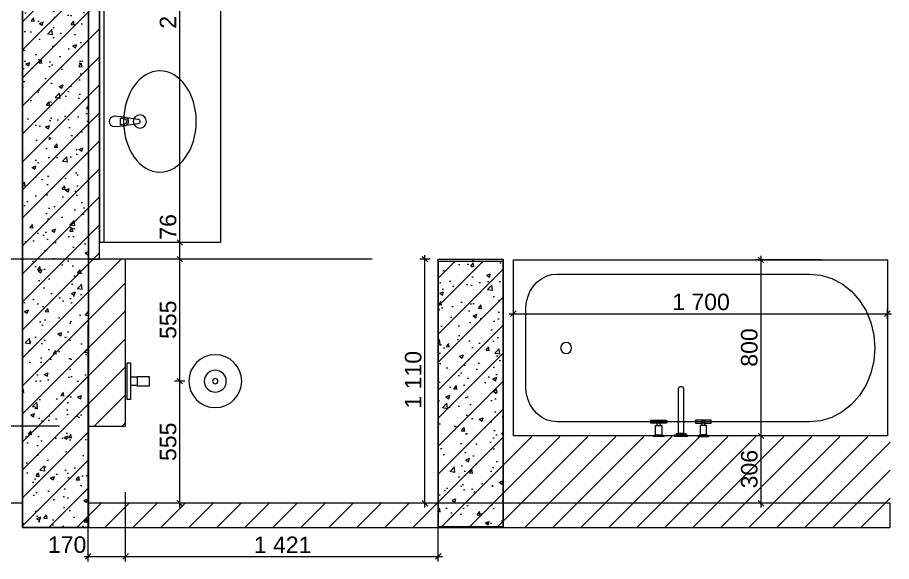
# Model space of a CAD drawing. Header units: millimetres. Extents: x 2336463 to 2579121, y 595385 to 778077.
# Drawn here: x 2538394 to 2542367, y 616029 to 618503 of the extents above; entities that cross this region are included whole.
import ezdxf

# ---------------------------------------------------------------- set-up
doc = ezdxf.new("R2010")
doc.units = ezdxf.units.MM
doc.header["$MEASUREMENT"] = 0
for name, color, linetype in [('+ план экспозиций', 7, 'Continuous'), ('+возводимые стены', 7, 'Continuous'), ('Интерьер - Мебель', 7, 'Continuous'), ('сит план', 7, 'Continuous')]:
    doc.layers.add(name, color=color, linetype=linetype)
for name, color, linetype, lineweight, true_color in [('+ план экспозиций_Ном._пера__242', 7, 'Continuous', 13, 0x1b55b5), ('+возводимые стены_Ном._пера__169', 7, 'Continuous', 5, 0x68b353), ('+возводимые стены_Ном._пера__242', 7, 'Continuous', 13, 0x1b55b5), ('Интерьер - Мебель_Ном._пера__242', 7, 'Continuous', 13, 0x1b55b5), ('сит план_Ном._пера__87', 7, 'Continuous', 20, 0x6a6a6a)]:
    doc.layers.add(name, color=color, linetype=linetype, lineweight=lineweight, true_color=true_color)
for name, color, linetype, lineweight in [('+возводимые стены_Ном._пера__1', 7, 'Continuous', 13), ('+возводимые стены_Ном._пера__101', 252, 'Continuous', 5), ('1 Планировка_Ном._пера__1', 7, 'Continuous', 13), ('Интерьер - Мебель_Ном._пера__1', 7, 'Continuous', 13), ('сит план_Ном._пера__1', 7, 'Continuous', 13)]:
    doc.layers.add(name, color=color, linetype=linetype, lineweight=lineweight)
doc.styles.add('СГЕНЕРИР_СТИЛЬ_1', font='arial.ttf')
doc.dimstyles.new('СГЕНЕРИР_СТИЛЬ__1', dxfattribs={"dimtxt": 75, "dimasz": 23.75, "dimexe": 0.18, "dimexo": 300, "dimgap": 0, "dimtad": 1, "dimtih": 1, "dimtoh": 1, "dimdec": 0, "dimzin": 0, "dimdsep": 46, "dimtxsty": 'СГЕНЕРИР_СТИЛЬ_1', "dimblk": 'ARROWHEAD_6', "dimblk1": 'ARROWHEAD_6', "dimblk2": 'ARROWHEAD_6', "dimcen": 0.09, "dimclrd": 256, "dimclre": 256, "dimclrt": 256, "dimazin": 0, "dimtfac": 1, "dimtdec": 4, "dimtmove": 0, "dimatfit": 3, "dimfxl": 0, "dimtolj": 1, "dimtzin": 0, "dimarcsym": 0})
doc.dimstyles.new('СГЕНЕРИР_СТИЛЬ__2', dxfattribs={"dimtxt": 75, "dimasz": 23.75, "dimexe": 0.18, "dimexo": 300, "dimgap": 0, "dimtad": 1, "dimdec": 0, "dimzin": 0, "dimdsep": 46, "dimtxsty": 'СГЕНЕРИР_СТИЛЬ_1', "dimblk": 'ARROWHEAD_6', "dimblk1": 'ARROWHEAD_6', "dimblk2": 'ARROWHEAD_6', "dimcen": 0.09, "dimclrd": 256, "dimclre": 256, "dimclrt": 256, "dimazin": 0, "dimtfac": 1, "dimtdec": 4, "dimtmove": 0, "dimatfit": 3, "dimfxl": 0, "dimtolj": 1, "dimtzin": 0, "dimarcsym": 0})
pattern_1 = [(45, (2086872.015, 585813.69), (-63.639609, 63.639609), [])]
pattern_2 = [(50, (2086872.01, 585813.69), (-182.18467, 15.939086), [19.05, -209.55]), (355, (2086872.01, 585813.69), (-35.24342, 191.056845), [15.24, -167.640584]), (100.451445, (2086887.2, 585812.36), (146.94125, 175.11775), [16.19001, -178.090245]), (46.1842, (2086872.01, 585864.49), (-271.07904, 42.04233), [28.575, -314.325]), (96.63556, (2086894.6, 585860.98), (237.40413, 247.42612), [24.28502, -267.1356]), (351.18415, (2086872.01, 585864.49), (237.40413, 247.42612), [22.85997, -251.45973]), (21, (2086897.41, 585851.79), (-151.61439, 102.2652), [19.05, -209.55]), (326, (2086897.41, 585851.79), (61.80203, 184.187966), [15.24, -167.64]), (71.451445, (2086910.05, 585843.26), (213.41642, 81.92277), [16.19001, -178.08994]), (37.5, (2086872.015, 585813.686), (3.088603, 84.555039), [0, -165.608, 0, -170.18, 0, -168.275]), (7.5, (2086872.015, 585813.69), (66.819663, 100.180575), [0, -97.028, 0, -161.798, 0, -64.135]), (327.5, (2086815.37, 585813.686), (-135.590595, 5.728744), [0, -63.5, 0, -198.12, 0, -262.89]), (317.5, (2086789.97, 585813.69), (148.12918, 25.42649), [0, -82.55, 0, -131.572, 0, -186.69])]

# ---------------------------------------------------------------- blocks, each defined once
blk = doc.blocks.new('Стена_662', base_point=(2538417.2, 619562.1))
at = {"layer": 'сит план_Ном._пера__87', "linetype": 'Continuous', "lineweight": 20, "true_color": 0x6a6a6a}
h = blk.add_hatch(dxfattribs=at)
h.set_pattern_fill('Блоки_Бетонные_Эффективные', color=251, style=0, pattern_type=2)
h.set_pattern_definition(pattern_1)
h.paths.add_polyline_path([(2538717.2, 616294.3), (2538717.2, 619562.1), (2538417.2, 619562.1), (2538417.2, 616294.3)])
h = blk.add_hatch(dxfattribs=at)
h.set_pattern_fill('Блоки_Бетонные_Эффективные', color=251, style=0, pattern_type=2)
h.set_pattern_definition(pattern_1)
h.paths.add_polyline_path([(2538717.2, 616294.3), (2538417.2, 616184.3), (2538717.2, 616184.3)])
h = blk.add_hatch(dxfattribs=at)
h.set_pattern_fill('Блоки_Бетонные_Эффективные', color=251, style=0, pattern_type=2)
h.set_pattern_definition(pattern_1)
h.paths.add_polyline_path([(2538417.2, 616184.3), (2538717.2, 616294.3), (2538417.2, 616294.3)])
at = {"layer": '+возводимые стены_Ном._пера__1', "color": 7, "linetype": 'Continuous', "lineweight": 13, "flags": 128}
blk.add_lwpolyline([(2538417.2, 616184.3), (2538717.2, 616184.3)], dxfattribs=at)
at = {"layer": 'сит план_Ном._пера__1', "color": 7, "linetype": 'Continuous', "lineweight": 13, "flags": 128}
for points in [[(2538417.2, 619562.1), (2538417.2, 616184.3)], [(2538717.2, 619562.1), (2538417.2, 619562.1)], [(2538717.2, 616294.3), (2538717.2, 619562.1)]]:
    blk.add_lwpolyline(points, dxfattribs=at)
blk = doc.blocks.new('Стена_663', base_point=(2540306.9, 617393))
at = {"layer": 'сит план_Ном._пера__87', "linetype": 'Continuous', "lineweight": 20, "true_color": 0x6a6a6a}
h = blk.add_hatch(dxfattribs=at)
h.set_pattern_fill('Блоки_Бетонные_Эффективные', color=251, style=0, pattern_type=2)
h.set_pattern_definition(pattern_1)
h.paths.add_polyline_path([(2540306.9, 617393), (2540306.9, 616188.1), (2540601.9, 616188.1), (2540601.9, 617393)])
at = {"layer": 'сит план_Ном._пера__1', "color": 7, "linetype": 'Continuous', "lineweight": 13, "flags": 128}
for points in [[(2540306.9, 617393), (2540306.9, 616188.1)], [(2540601.9, 617393), (2540306.9, 617393)], [(2540601.9, 616188.1), (2540601.9, 617393)], [(2540306.9, 616188.1), (2540601.9, 616188.1)]]:
    blk.add_lwpolyline(points, dxfattribs=at)
blk = doc.blocks.new('Стена_664', base_point=(2542358.5, 616184.3))
at = {"layer": '+возводимые стены_Ном._пера__169', "linetype": 'Continuous', "lineweight": 5, "true_color": 0x68b353}
h = blk.add_hatch(dxfattribs=at)
h.set_pattern_fill('Блоки_Бетонные_Эффективные', color=85, style=0, pattern_type=2)
h.set_pattern_definition(pattern_1)
h.paths.add_polyline_path([(2538717.2, 616184.3), (2542358.5, 616184.3), (2542358.4, 616294.3), (2538717.2, 616294.3)])
at = {"layer": '+возводимые стены_Ном._пера__101', "color": 252, "linetype": 'Continuous', "lineweight": 5, "flags": 128}
for points in [[(2542358.4, 616294.3), (2538717.2, 616294.3)], [(2542358.4, 616294.3), (2542358.5, 616184.3)], [(2538717.2, 616184.3), (2542358.5, 616184.3)]]:
    blk.add_lwpolyline(points, dxfattribs=at)
blk = doc.blocks.new('Панель с Несколькими Умывальниками 25')
at = {"layer": 'Интерьер - Мебель_Ном._пера__1', "color": 7, "linetype": 'Continuous', "lineweight": 13}
for p, q in [((-1100, 0), (1100, 0)), ((-1100, -550), (-1100, 0)), ((1100, -550), (1100, 0)), ((-1100, -20), (1100, -20)), ((-563.6, -109.8), (-563.6, -94.9)), ((-563.6, -94.9), (-536.4, -94.9)), ((-536.4, -94.9), (-536.4, -109.8)), ((536.4, -109.8), (536.4, -94.9)), ((536.4, -94.9), (563.6, -94.9)), ((563.6, -94.9), (563.6, -109.8)), ((-1100, -550), (1100, -550))]:
    blk.add_line(p, q, dxfattribs=at)
at = {"layer": 'Интерьер - Мебель_Ном._пера__1', "color": 7, "linetype": 'Continuous', "lineweight": 13, "flags": 128}
for points in [[(-575, -70), (-571, -112, 0.12102), (-567.7, -121.5), (-561.1, -174.4, 0.882566), (-538.9, -174.4), (-532.3, -121.5, 0.12102), (-529, -112), (-525, -70, 1)], [(525, -70), (529, -112, 0.12102), (532.3, -121.5), (538.9, -174.4, 0.882566), (561.1, -174.4), (567.7, -121.5, 0.12102), (571, -112), (575, -70, 1)]]:
    blk.add_lwpolyline(points, format="xyb", close=True, dxfattribs=at)
at = {"layer": 'Интерьер - Мебель_Ном._пера__1', "color": 7, "linetype": 'Continuous', "lineweight": 13}
for centre in [(-550, -183.9), (550, -183.9)]:
    blk.add_circle(centre, 30, dxfattribs=at)
for centre, radius, start, end in [((-550, -109.8), 13.6, 180, 0), ((550, -109.8), 13.6, 180, 0), ((-550, -110.1), 21.1, 212.771, 327.229), ((550, -110.1), 21.1, 212.771, 327.229)]:
    blk.add_arc(centre, radius, start, end, dxfattribs=at)
for centre in [(-550, -275), (550, -275)]:
    blk.add_ellipse(centre, major_axis=(230, 0), ratio=0.717391, dxfattribs=at)
blk = doc.blocks.new('Ванна 25_2')
at = {"layer": '1 Планировка_Ном._пера__1', "color": 7, "linetype": 'Continuous', "lineweight": 13, "flags": 128}
for points in [[(0, -800), (1700, -800), (1700, 0), (0, 0)], [(198.3, -64), (173.7, -66.4), (149.9, -73.6), (127.5, -85.4), (107.3, -101.4), (89.8, -121.2), (75.6, -144), (65.2, -169.3), (58.8, -196.2), (56.7, -224), (56.7, -576), (58.8, -603.8), (65.2, -630.7), (75.6, -656), (89.8, -678.8), (107.3, -698.6), (127.5, -714.6), (149.9, -726.4), (173.7, -733.6), (198.3, -736), (1345.8, -736), (1397.5, -730.9), (1447.6, -715.7), (1494.6, -691), (1537.1, -657.4), (1573.7, -616), (1603.5, -568), (1625.4, -514.9), (1638.8, -458.3), (1643.3, -400), (1638.8, -341.7), (1625.4, -285.1), (1603.5, -232), (1573.7, -184), (1537.1, -142.6), (1494.6, -109), (1447.6, -84.3), (1397.5, -69.1), (1345.8, -64)]]:
    blk.add_lwpolyline(points, close=True, dxfattribs=at)
at = {"layer": '1 Планировка_Ном._пера__1', "color": 7, "linetype": 'Continuous', "lineweight": 13}
blk.add_circle((240, -400), 25, dxfattribs=at)
blk = doc.blocks.new('Смеситель Настенный 25')
at = {"layer": '1 Планировка_Ном._пера__1', "color": 7, "linetype": 'Continuous', "lineweight": 13}
for p, q in [((-84, -3.5), (-119, -3.5)), ((-116.5, -7), (-86.5, -7)), ((84, -3.5), (119, -3.5)), ((116.5, -7), (86.5, -7)), ((-108, -50), (-95, -50)), ((-108, -61), (-106.1, -62.9)), ((-95, -61), (-96.9, -62.9)), ((108, -50), (95, -50)), ((95, -61), (96.9, -62.9)), ((108, -61), (106.1, -62.9))]:
    blk.add_line(p, q, dxfattribs=at)
at = {"layer": '1 Планировка_Ном._пера__1', "color": 7, "linetype": 'Continuous', "lineweight": 13, "flags": 128}
for points in [[(-86.5, -50), (-86.5, -7), (-84, -7), (-84, -3.5), (-76.5, -3.5), (-76.5, 0), (-126.5, 0), (-126.5, -3.5), (-119, -3.5), (-119, -7), (-116.5, -7), (-116.5, -50), (-108, -50), (-108, -61), (-136.5, -61), (-136.5, -74), (-66.5, -74), (-66.5, -61), (-95, -61), (-95, -50)], [(-30, -7), (30, -7), (30, 0), (-30, 0)], [(86.5, -50), (86.5, -7), (84, -7), (84, -3.5), (76.5, -3.5), (76.5, 0), (126.5, 0), (126.5, -3.5), (119, -3.5), (119, -7), (116.5, -7), (116.5, -50), (108, -50), (108, -61), (136.5, -61), (136.5, -74), (66.5, -74), (66.5, -61), (95, -61), (95, -50)], [(-20, -14), (20, -14), (20, -7), (-20, -7)]]:
    blk.add_lwpolyline(points, close=True, dxfattribs=at)
blk.add_lwpolyline([(12, -14), (-12, -14), (-12, -219.1, 0.759247), (12, -219.1)], format="xyb", close=True, dxfattribs=at)
at = {"layer": '1 Планировка_Ном._пера__1', "color": 7, "linetype": 'Continuous', "lineweight": 13}
for centre in [(-101.5, -67.5), (101.5, -67.5)]:
    blk.add_circle(centre, 6.5, dxfattribs=at)
blk = doc.blocks.new('*D3399', base_point=(2086872, 585813.7))
at = {"layer": '+ план экспозиций_Ном._пера__242', "color": 152, "linetype": 'Continuous', "lineweight": 13, "true_color": 0x1b55b5}
for p, q in [((2542048, 616600.5), (2541750.3, 616600.5)), ((2541761.2, 616613), (2541786.2, 616588)), ((2541773.7, 616294.3), (2541773.7, 616600.5)), ((2542058.4, 616294.3), (2541750.3, 616294.3)), ((2541761.2, 616306.8), (2541786.2, 616281.8)), ((2541773.7, 616275.6), (2541773.7, 616294.3))]:
    blk.add_line(p, q, dxfattribs=at)
at = {"layer": '+ план экспозиций_Ном._пера__242', "color": 152, "lineweight": 13, "true_color": 0x1b55b5, "insert": (2541758.7, 616362), "char_height": 75, "attachment_point": 7, "rotation": 90, "style": 'СГЕНЕРИР_СТИЛЬ_1'}
blk.add_mtext('\\A1;{\\pql;\\fArial|b0|i0|c204|p38;306}', dxfattribs=at)
blk = doc.blocks.new('ARROWHEAD_6')
at = {"color": 0, "linetype": 'Continuous', "lineweight": 0}
for p, q in [((0, 0), (-1, 0)), ((-0.5, -0.5), (0.5, 0.5))]:
    blk.add_line(p, q, dxfattribs=at)
blk = doc.blocks.new('*D3400', base_point=(2086872, 585813.7))
at = {"layer": '+ план экспозиций_Ном._пера__242', "color": 152, "linetype": 'Continuous', "lineweight": 13, "true_color": 0x1b55b5}
for p, q in [((2542048, 617400.5), (2541750.3, 617400.5)), ((2541786.2, 617388), (2541761.2, 617413)), ((2541773.7, 617400.5), (2541773.7, 617419.2)), ((2541773.7, 616600.5), (2541773.7, 617400.5)), ((2542048, 616600.5), (2541750.3, 616600.5)), ((2541761.2, 616613), (2541786.2, 616588))]:
    blk.add_line(p, q, dxfattribs=at)
at = {"layer": '+ план экспозиций_Ном._пера__242', "color": 152, "lineweight": 13, "true_color": 0x1b55b5, "insert": (2541758.7, 616915.1), "char_height": 75, "attachment_point": 7, "rotation": 90, "style": 'СГЕНЕРИР_СТИЛЬ_1'}
blk.add_mtext('\\A1;{\\pql;\\fArial|b0|i0|c204|p38;800}', dxfattribs=at)
blk = doc.blocks.new('*D3401', base_point=(2086872, 585813.7))
at = {"layer": '+ план экспозиций_Ном._пера__242', "color": 152, "linetype": 'Continuous', "lineweight": 13, "true_color": 0x1b55b5}
for p, q in [((2540629.3, 617156.2), (2540648, 617156.2)), ((2540660.5, 617168.7), (2540635.5, 617143.7)), ((2540648, 617132.7), (2540648, 617179.6)), ((2540648, 617156.2), (2542348, 617156.2)), ((2542335.5, 617143.7), (2542360.5, 617168.7)), ((2542348, 617132.7), (2542348, 617179.6)), ((2542348, 617156.2), (2542366.8, 617156.2))]:
    blk.add_line(p, q, dxfattribs=at)
at = {"layer": '+ план экспозиций_Ном._пера__242', "color": 152, "lineweight": 13, "true_color": 0x1b55b5, "insert": (2541369.8, 617171.2), "char_height": 75, "attachment_point": 7, "style": 'СГЕНЕРИР_СТИЛЬ_1'}
blk.add_mtext('\\A1;{\\pql;\\fArial|b0|i0|c204|p38;1\xa0700}', dxfattribs=at)
blk = doc.blocks.new('*D3402', base_point=(2086872, 585813.7))
at = {"layer": '+ план экспозиций_Ном._пера__242', "color": 152, "linetype": 'Continuous', "lineweight": 13, "true_color": 0x1b55b5}
for p, q in [((2540269.6, 617404.1), (2540222.7, 617404.1)), ((2540258.7, 617391.6), (2540233.7, 617416.6)), ((2540246.2, 617404.1), (2540246.2, 617422.8)), ((2540246.2, 616294.3), (2540246.2, 617404.1)), ((2542058.4, 616294.3), (2540222.7, 616294.3)), ((2540233.7, 616306.8), (2540258.7, 616281.8)), ((2540246.2, 616275.6), (2540246.2, 616294.3))]:
    blk.add_line(p, q, dxfattribs=at)
at = {"layer": '+ план экспозиций_Ном._пера__242', "color": 152, "lineweight": 13, "true_color": 0x1b55b5, "insert": (2540231.2, 616724.7), "char_height": 75, "attachment_point": 7, "rotation": 90, "style": 'СГЕНЕРИР_СТИЛЬ_1'}
blk.add_mtext('\\A1;{\\pql;\\fArial|b0|i0|c204|p38;1\xa0110}', dxfattribs=at)
blk = doc.blocks.new('*D3403', base_point=(2086872, 585813.7))
at = {"layer": 'Интерьер - Мебель_Ном._пера__242', "color": 152, "linetype": 'Continuous', "lineweight": 13, "true_color": 0x1b55b5}
for p, q in [((2538715.9, 616029.4), (2538715.9, 617103.7)), ((2538885.9, 616029.4), (2538885.9, 616344.2)), ((2538697.2, 616052.8), (2538715.9, 616052.8)), ((2538728.4, 616065.3), (2538703.4, 616040.3)), ((2538715.9, 616052.8), (2538885.9, 616052.8)), ((2538898.4, 616065.3), (2538873.4, 616040.3))]:
    blk.add_line(p, q, dxfattribs=at)
at = {"layer": 'Интерьер - Мебель_Ном._пера__242', "color": 152, "lineweight": 13, "true_color": 0x1b55b5, "insert": (2538532.7, 616067.8), "char_height": 75, "attachment_point": 7, "style": 'СГЕНЕРИР_СТИЛЬ_1'}
blk.add_mtext('\\A1;{\\pql;\\fArial|b0|i0|c204|p38;170}', dxfattribs=at)
blk = doc.blocks.new('*D3404', base_point=(2086872, 585813.7))
at = {"layer": 'Интерьер - Мебель_Ном._пера__242', "color": 152, "linetype": 'Continuous', "lineweight": 13, "true_color": 0x1b55b5}
for p, q in [((2540306.9, 616029.4), (2540306.9, 617093)), ((2538885.9, 616029.4), (2538885.9, 616344.2)), ((2538898.4, 616065.3), (2538873.4, 616040.3)), ((2538885.9, 616052.8), (2540306.9, 616052.8)), ((2540294.4, 616040.3), (2540319.4, 616065.3)), ((2540306.9, 616052.8), (2540325.7, 616052.8))]:
    blk.add_line(p, q, dxfattribs=at)
at = {"layer": 'Интерьер - Мебель_Ном._пера__242', "color": 152, "lineweight": 13, "true_color": 0x1b55b5, "insert": (2539468.2, 616067.8), "char_height": 75, "attachment_point": 7, "style": 'СГЕНЕРИР_СТИЛЬ_1'}
blk.add_mtext('\\A1;{\\pql;\\fArial|b0|i0|c204|p38;1\xa0421}', dxfattribs=at)
blk = doc.blocks.new('*D3405', base_point=(2086872, 585813.7))
at = {"layer": 'Интерьер - Мебель_Ном._пера__242', "color": 152, "linetype": 'Continuous', "lineweight": 13, "true_color": 0x1b55b5}
for p, q in [((2538585.9, 616644.2), (2538269.9, 616644.2)), ((2538280.8, 616656.7), (2538305.8, 616631.7)), ((2538293.3, 616294.3), (2538293.3, 616644.2)), ((2538417.2, 616294.3), (2538269.9, 616294.3)), ((2538280.8, 616306.8), (2538305.8, 616281.8)), ((2538293.3, 616275.5), (2538293.3, 616294.3))]:
    blk.add_line(p, q, dxfattribs=at)
at = {"layer": 'Интерьер - Мебель_Ном._пера__242', "color": 152, "lineweight": 13, "true_color": 0x1b55b5, "insert": (2538278.3, 616383.9), "char_height": 75, "attachment_point": 7, "rotation": 90, "style": 'СГЕНЕРИР_СТИЛЬ_1'}
blk.add_mtext('\\A1;{\\pql;\\fArial|b0|i0|c204|p38;350}', dxfattribs=at)
blk = doc.blocks.new('*D3406', base_point=(2086872, 585813.7))
at = {"layer": 'Интерьер - Мебель_Ном._пера__242', "color": 152, "linetype": 'Continuous', "lineweight": 13, "true_color": 0x1b55b5}
for p, q in [((2540006.9, 617404.1), (2538269.9, 617404.1)), ((2538305.8, 617391.6), (2538280.8, 617416.6)), ((2538293.3, 617404.1), (2538293.3, 617422.8)), ((2538293.3, 616644.2), (2538293.3, 617404.1)), ((2538585.9, 616644.2), (2538269.9, 616644.2)), ((2538280.8, 616656.7), (2538305.8, 616631.7))]:
    blk.add_line(p, q, dxfattribs=at)
at = {"layer": 'Интерьер - Мебель_Ном._пера__242', "color": 152, "lineweight": 13, "true_color": 0x1b55b5, "insert": (2538278.3, 616938.8), "char_height": 75, "attachment_point": 7, "rotation": 90, "style": 'СГЕНЕРИР_СТИЛЬ_1'}
blk.add_mtext('\\A1;{\\pql;\\fArial|b0|i0|c204|p38;760}', dxfattribs=at)
blk = doc.blocks.new('*D3407', base_point=(2086872, 585813.7))
at = {"layer": 'Интерьер - Мебель_Ном._пера__242', "color": 152, "linetype": 'Continuous', "lineweight": 13, "true_color": 0x1b55b5}
for p, q in [((2538417.2, 619749.7), (2538031.9, 619749.7)), ((2538067.8, 619737.2), (2538042.8, 619762.2)), ((2538055.3, 619749.7), (2538055.3, 619768.4)), ((2538055.3, 616294.3), (2538055.3, 619749.7)), ((2538417.2, 616294.3), (2538031.9, 616294.3)), ((2538042.8, 616306.8), (2538067.8, 616281.8)), ((2538055.3, 616275.5), (2538055.3, 616294.3))]:
    blk.add_line(p, q, dxfattribs=at)
at = {"layer": 'Интерьер - Мебель_Ном._пера__242', "color": 152, "lineweight": 13, "true_color": 0x1b55b5, "insert": (2538040.3, 617893.7), "char_height": 75, "attachment_point": 7, "rotation": 90, "style": 'СГЕНЕРИР_СТИЛЬ_1'}
blk.add_mtext('\\A1;{\\pql;\\fArial|b0|i0|c204|p38;3\xa0455}', dxfattribs=at)
blk = doc.blocks.new('*D3408', base_point=(2086872, 585813.7))
at = {"layer": 'Интерьер - Мебель_Ном._пера__242', "color": 152, "linetype": 'Continuous', "lineweight": 13, "true_color": 0x1b55b5}
for p, q in [((2539155.6, 616849.3), (2539108.7, 616849.3)), ((2539119.7, 616861.8), (2539144.7, 616836.8)), ((2539132.2, 616294.3), (2539132.2, 616849.3)), ((2539155.6, 616294.3), (2539017.2, 616294.3)), ((2539119.7, 616306.8), (2539144.7, 616281.8)), ((2539132.2, 616275.5), (2539132.2, 616294.3))]:
    blk.add_line(p, q, dxfattribs=at)
at = {"layer": 'Интерьер - Мебель_Ном._пера__242', "color": 152, "lineweight": 13, "true_color": 0x1b55b5, "insert": (2539117.2, 616486.4), "char_height": 75, "attachment_point": 7, "rotation": 90, "style": 'СГЕНЕРИР_СТИЛЬ_1'}
blk.add_mtext('\\A1;{\\pql;\\fArial|b0|i0|c204|p38;555}', dxfattribs=at)
blk = doc.blocks.new('*D3409', base_point=(2086872, 585813.7))
at = {"layer": 'Интерьер - Мебель_Ном._пера__242', "color": 152, "linetype": 'Continuous', "lineweight": 13, "true_color": 0x1b55b5}
for p, q in [((2539155.6, 617404.1), (2539108.7, 617404.1)), ((2539119.7, 617416.6), (2539144.7, 617391.6)), ((2539132.2, 616849.3), (2539132.2, 617404.1)), ((2539155.6, 616849.3), (2539108.7, 616849.3)), ((2539119.7, 616861.8), (2539144.7, 616836.8))]:
    blk.add_line(p, q, dxfattribs=at)
at = {"layer": 'Интерьер - Мебель_Ном._пера__242', "color": 152, "lineweight": 13, "true_color": 0x1b55b5, "insert": (2539117.2, 617041.3), "char_height": 75, "attachment_point": 7, "rotation": 90, "style": 'СГЕНЕРИР_СТИЛЬ_1'}
blk.add_mtext('\\A1;{\\pql;\\fArial|b0|i0|c204|p38;555}', dxfattribs=at)
blk = doc.blocks.new('*D3410', base_point=(2086872, 585813.7))
at = {"layer": 'Интерьер - Мебель_Ном._пера__242', "color": 152, "linetype": 'Continuous', "lineweight": 13, "true_color": 0x1b55b5}
for p, q in [((2539155.6, 617480.1), (2539108.7, 617480.1)), ((2539119.7, 617492.6), (2539144.7, 617467.6)), ((2539132.2, 617404.1), (2539132.2, 617480.1)), ((2539155.6, 617404.1), (2539108.7, 617404.1)), ((2539119.7, 617416.6), (2539144.7, 617391.6))]:
    blk.add_line(p, q, dxfattribs=at)
blk = doc.blocks.new('*D3411', base_point=(2086872, 585813.7))
at = {"layer": 'Интерьер - Мебель_Ном._пера__242', "color": 152, "linetype": 'Continuous', "lineweight": 13, "true_color": 0x1b55b5}
for p, q in [((2539155.6, 619680.1), (2539108.7, 619680.1)), ((2539119.7, 619692.6), (2539144.7, 619667.6)), ((2539132.2, 617480.1), (2539132.2, 619680.1)), ((2539155.6, 617480.1), (2539108.7, 617480.1)), ((2539119.7, 617492.6), (2539144.7, 617467.6))]:
    blk.add_line(p, q, dxfattribs=at)
at = {"layer": 'Интерьер - Мебель_Ном._пера__242', "color": 152, "lineweight": 13, "true_color": 0x1b55b5, "char_height": 75, "attachment_point": 7, "rotation": 90, "style": 'СГЕНЕРИР_СТИЛЬ_1'}
for s, insert in [('\\A1;{\\pql;\\fArial|b0|i0|c204|p38;70}', (2539117.2, 619553.8)), ('\\A1;{\\pql;\\fArial|b0|i0|c204|p38;2\xa0200}', (2539117.2, 618451.9)), ('\\A1;{\\pql;\\fArial|b0|i0|c204|p38;76}', (2539117.2, 617492.6))]:
    blk.add_mtext(s, dxfattribs=dict(at, insert=insert))
blk = doc.blocks.new('Душевой Гарнитур 25_2')
at = {"layer": '1 Планировка_Ном._пера__1', "color": 7, "linetype": 'Continuous', "lineweight": 13}
for p, q in [((-20, -15), (20, -15)), ((-20, -45), (20, -45))]:
    blk.add_line(p, q, dxfattribs=at)
at = {"layer": '1 Планировка_Ном._пера__1', "color": 7, "linetype": 'Continuous', "lineweight": 13, "flags": 128}
blk.add_lwpolyline([(-83, 0), (-83, -15), (-20, -15), (-20, -45), (-22, -45), (-22, -100), (22, -100), (22, -45), (20, -45), (20, -15), (83, -15), (83, 0)], close=True, dxfattribs=at)
at = {"layer": '1 Планировка_Ном._пера__1', "color": 7, "linetype": 'Continuous', "lineweight": 13}
for radius in [120, 50, 12]:
    blk.add_circle((0, -400), radius, dxfattribs=at)

msp = doc.modelspace()

# ---------------------------------------------------------------- hatches: boundary and pattern name
at = {"layer": '+возводимые стены_Ном._пера__242', "linetype": 'Continuous', "lineweight": 13, "true_color": 0x1b55b5}
h = msp.add_hatch(dxfattribs=at)
h.set_pattern_fill('Блоки_Бетонные_Эффективные', color=152, style=0, pattern_type=2)
h.set_pattern_definition(pattern_1)
h.paths.add_polyline_path([(2538716.9, 617403.7), (2538766.9, 617403.7), (2538766.9, 619749.7), (2538716.9, 619749.7)])
h = msp.add_hatch(dxfattribs=at)
h.set_pattern_fill('Блоки_Бетонные_Эффективные', color=152, style=0, pattern_type=2)
h.set_pattern_definition(pattern_1)
h.paths.add_polyline_path([(2538715.9, 616644.2), (2538885.9, 616644.2), (2538885.9, 617403.7), (2538715.9, 617403.7)])
h = msp.add_hatch(dxfattribs=at)
h.set_pattern_fill('Блоки_Бетонные_Эффективные', color=152, style=0, pattern_type=2)
h.set_pattern_definition(pattern_1)
h.paths.add_polyline_path([(2540603.2, 616284.3), (2542361.2, 616284.3), (2542361.2, 616597.7), (2540603.2, 616597.7)])
at = {"layer": 'сит план_Ном._пера__1', "linetype": 'Continuous', "lineweight": 13}
h = msp.add_hatch(dxfattribs=at)
h.set_pattern_fill('AR_CONC', style=0, pattern_type=2)
h.set_pattern_definition(pattern_2)
h.paths.add_polyline_path([(2538417.2, 619812.3), (2538717.2, 619812.3), (2538717.2, 616184.3), (2538417.2, 616184.3)])
h = msp.add_hatch(dxfattribs=at)
h.set_pattern_fill('AR_CONC', style=0, pattern_type=2)
h.set_pattern_definition(pattern_2)
h.paths.add_polyline_path([(2540306.9, 617404.1), (2540601.9, 617404.1), (2540601.9, 616186.1), (2540306.9, 616186.1)])

# ---------------------------------------------------------------- linework, layer by layer
at = {"layer": '+возводимые стены_Ном._пера__1', "color": 7, "linetype": 'Continuous', "lineweight": 13, "flags": 128}
for points in [[(2538716.9, 617403.7), (2538766.9, 617403.7), (2538766.9, 619749.7), (2538716.9, 619749.7)], [(2538715.9, 616644.2), (2538885.9, 616644.2), (2538885.9, 617403.7), (2538715.9, 617403.7)]]:
    msp.add_lwpolyline(points, close=True, dxfattribs=at)
at = {"layer": 'сит план_Ном._пера__1', "color": 7, "linetype": 'Continuous', "lineweight": 13, "flags": 128}
for points in [[(2538417.2, 619812.3), (2538717.2, 619812.3), (2538717.2, 616184.3), (2538417.2, 616184.3)], [(2540306.9, 617404.1), (2540601.9, 617404.1), (2540601.9, 616186.1), (2540306.9, 616186.1)]]:
    msp.add_lwpolyline(points, close=True, dxfattribs=at)

# ---------------------------------------------------------------- block references
at = {"layer": '+возводимые стены', "color": 252, "lineweight": 5}
msp.add_blockref('Стена_664', (2542358.5, 616184.3), dxfattribs=at)
at = {"layer": '1 Планировка_Ном._пера__1', "color": 7, "linetype": 'Continuous', "lineweight": 13, "xscale": -1, "zscale": 1000}
for name, p, rotation in [('Ванна 25_2', (2540648, 616600.5), 180), ('Душевой Гарнитур 25_2', (2538893.3, 616849.3), 90), ('Смеситель Настенный 25', (2541410.1, 616597.7), 180)]:
    msp.add_blockref(name, p, dxfattribs=dict(at, rotation=rotation))
at = {"layer": 'Интерьер - Мебель_Ном._пера__1', "color": 7, "linetype": 'Continuous', "lineweight": 13, "xscale": -1, "zscale": 1000, "rotation": 90}
msp.add_blockref('Панель с Несколькими Умывальниками 25', (2538766.9, 618580.1), dxfattribs=at)
at = {"layer": 'сит план', "color": 7, "lineweight": 13}
for name, p in [('Стена_662', (2538417.2, 619562.1)), ('Стена_663', (2540306.9, 617393))]:
    msp.add_blockref(name, p, dxfattribs=at)

# ---------------------------------------------------------------- dimensions: what is measured, and where the dimension line sits
at = {"layer": '+ план экспозиций', "color": 152, "linetype": 'Continuous', "lineweight": 13, "true_color": 0x1b55b5}
for base, p1, p2, picture, middle in [((2540246.2, 617404.1), (2542358.4, 616294.3), (2540306.9, 617404.1), '*D3402', (2540193.7, 616853.6)), ((2541773.7, 617400.5), (2542348, 616600.5), (2542348, 617400.5), '*D3400', (2541721.2, 617000.9)), ((2541773.7, 616600.5), (2542358.4, 616294.3), (2542348, 616600.5), '*D3399', (2541721.2, 616447.8))]:
    dim = msp.add_linear_dim(base=base, p1=p1, p2=p2, angle=90, dimstyle='СГЕНЕРИР_СТИЛЬ__2', dxfattribs=at)
    dim.commit()
    dim.dimension.update_dxf_attribs({"geometry": picture, "text_midpoint": middle, "dimtype": 160, "text_rotation": 90})
dim = msp.add_linear_dim(base=(2542348, 617156.2), p1=(2540648, 617400.5), p2=(2542348, 617400.5), dimstyle='СГЕНЕРИР_СТИЛЬ__1', dxfattribs=at)
dim.commit()
dim.dimension.update_dxf_attribs({"geometry": '*D3401', "text_midpoint": (2541498.6, 617208.7), "dimtype": 160})
at = {"layer": 'Интерьер - Мебель', "color": 152, "linetype": 'Continuous', "lineweight": 13, "true_color": 0x1b55b5}
for base, p1, p2, picture, middle in [((2538055.3, 619749.7), (2538717.2, 616294.3), (2538717.2, 619749.7), '*D3407', (2538002.8, 618022.6)), ((2539132.2, 619680.1), (2539316.9, 617480.1), (2539316.9, 619680.1), '*D3411', (2539079.7, 618580.7)), ((2539132.2, 617480.1), (2539133, 617404.1), (2539316.9, 617480.1), '*D3410', (2539079.7, 617549.8)), ((2538293.3, 617404.1), (2538885.9, 616644.2), (2540306.9, 617404.1), '*D3406', (2538240.8, 617024.5)), ((2539132.2, 617404.1), (2538893.3, 616849.3), (2539133, 617404.1), '*D3409', (2539079.7, 617127.1)), ((2539132.2, 616849.3), (2538717.2, 616294.3), (2538893.3, 616849.3), '*D3408', (2539079.7, 616572.2)), ((2538293.3, 616644.2), (2538717.2, 616294.3), (2538885.9, 616644.2), '*D3405', (2538240.8, 616469.6))]:
    dim = msp.add_linear_dim(base=base, p1=p1, p2=p2, angle=90, dimstyle='СГЕНЕРИР_СТИЛЬ__2', dxfattribs=at)
    dim.commit()
    dim.dimension.update_dxf_attribs({"geometry": picture, "text_midpoint": middle, "dimtype": 160, "text_rotation": 90})
for base, p1, p2, picture, middle in [((2538885.9, 616052.8), (2538715.9, 617403.7), (2538885.9, 616644.2), '*D3403', (2538618.5, 616105.3)), ((2540306.9, 616052.8), (2538885.9, 616644.2), (2540306.9, 617393), '*D3404', (2539597, 616105.3))]:
    dim = msp.add_linear_dim(base=base, p1=p1, p2=p2, dimstyle='СГЕНЕРИР_СТИЛЬ__1', dxfattribs=at)
    dim.commit()
    dim.dimension.update_dxf_attribs({"geometry": picture, "text_midpoint": middle, "dimtype": 160})

doc.saveas('drawing.dxf')
